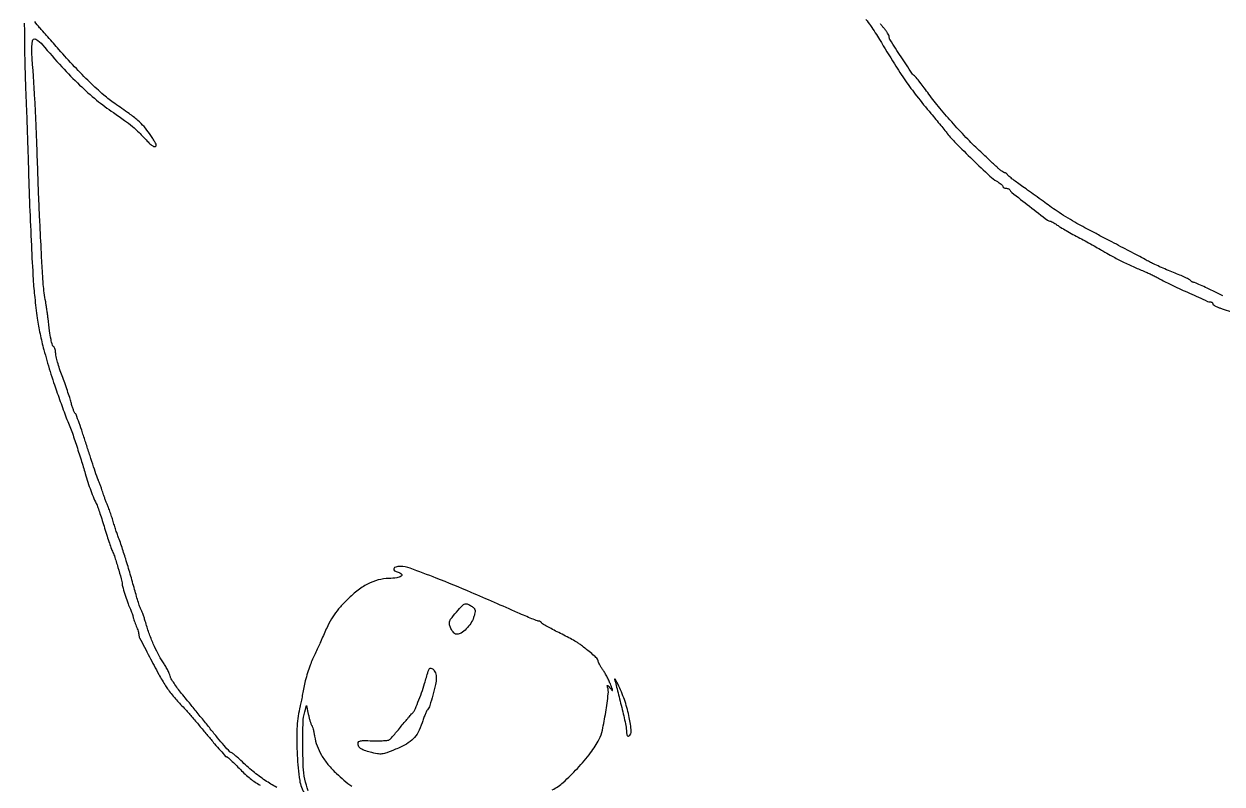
# Model space of a CAD drawing. Extents: x 3889 to 5842, y 228 to 1992.
# Drawn here: x 3921 to 4469, y 1010 to 1357 of the extents above; entities that cross this region are included whole.
import ezdxf

# ---------------------------------------------------------------- set-up
doc = ezdxf.new("R2010")
doc.units = 0

msp = doc.modelspace()

# ---------------------------------------------------------------- linework, layer by layer
for points in [[(4469.604024, 1232.847648, -0.006808), (4465.930989, 1234.587065, 0.003612), (4462.418395, 1236.278073, 0.005363), (4459.315764, 1237.7037, 0.00252), (4456.662858, 1238.872388, 0.102838), (4456.048971, 1239, -0.07853), (4455.686762, 1239.057241, -0.062486), (4455.327927, 1239.225423, -0.063325), (4455.026533, 1239.473961, -0.086454), (4454.833333, 1239.767398, 0.175786), (4454.450903, 1240.171547, 0.005622), (4452.394792, 1241.17427, 0.010243), (4449.898146, 1242.295241, 0.00686), (4447, 1243.479126, -0.005549), (4443.871895, 1244.74739, -0.005062), (4440.675, 1246.123235, -0.005068), (4437.843372, 1247.410481, -0.016363), (4436, 1248.345756, 0.002856), (4434.061073, 1249.3963, 0.000637), (4430.7375, 1251.16715, 0.000661), (4426.893752, 1253.202359, 0.000639), (4423, 1255.2511, -0.000004), (4418.779987, 1257.464667, -0.000002), (4413.940625, 1260.003182, -0.000002), (4409.243354, 1262.467221, -0.000005), (4405.5, 1264.430934, -0.011642), (4401.929035, 1266.411611, -0.007058), (4397.79375, 1268.911906, -0.007069), (4393.757643, 1271.510708, -0.012352), (4390.5, 1273.791944, 0.001689), (4387.382889, 1276.075361, 0.001123), (4383.79375, 1278.673676, 0.00113), (4380.298678, 1281.17997, 0.002209), (4377.5, 1283.158721, -0.006094), (4375.177008, 1284.828372, -0.008758), (4373.164583, 1286.367464, -0.005259), (4371.518205, 1287.701377, -0.12387), (4371.166667, 1288.180639, 0.083454), (4370.973359, 1288.493894, 0.064655), (4370.672107, 1288.759313, 0.064701), (4370.313308, 1288.938824, 0.083865), (4369.951145, 1289, -0.142557), (4369.454955, 1289.144405, -0.01633), (4368.483316, 1289.807812, -0.01865), (4367.358905, 1290.696845, -0.014179), (4366.193098, 1291.75, 0.001696), (4364.783267, 1293.089006, 0.000701), (4362.866991, 1294.891618, 0.000694), (4360.807063, 1296.818556, 0.000894), (4358.90862, 1298.583166, -0.014043), (4352.9751, 1304.396589, -0.009012), (4346.406632, 1311.454218, -0.009039), (4340.152517, 1318.680384, -0.015152), (4335.196662, 1325, 0.002459), (4333.03155, 1327.910095, 0.003618), (4331.098227, 1330.44375, 0.001718), (4329.431763, 1332.580015, 0.066694), (4329.000103, 1333, -0.085387), (4327.424591, 1334.651231, -0.002916), (4322.458501, 1342.136949, -0.00193), (4317.418831, 1349.895799, -0.144031), (4317, 1351.319597, 0.111437), (4316.859433, 1351.942469, 0.024795), (4316.339063, 1352.909906, 0.024574), (4315.611282, 1353.991684, 0.02155), (4314.75, 1355.04713, -0.017249), (4313.868764, 1356.108265, -0.018317), (4313.081125, 1357.207077, -0.018242)], [(4306.42667, 1359.220218, -0.008708), (4308.510825, 1356.360282, -0.008617), (4310.692995, 1353.136875, -0.010055), (4312.649892, 1350, 0.004629), (4319.433337, 1338.85882, 0.012487), (4324.519963, 1331.114269, 0.014323), (4329.571882, 1324.254226, 0.008013), (4336.084306, 1316.19144, -0.001009), (4338.362738, 1313.450065, -0.001063), (4340.590957, 1310.746397, -0.001015), (4342.503093, 1308.406515, -0.004793), (4343.584306, 1307.051615, 0.029624), (4347.403701, 1302.724597, 0.005243), (4355.114626, 1295.128228, 0.003895), (4363.075925, 1287.566887, 0.054625), (4366.231171, 1285.204373, -0.019548), (4367.291591, 1284.520698, -0.026637), (4368.186656, 1283.818824, -0.025683), (4368.843308, 1283.18257, -0.189682), (4369, 1282.784392, 0.175331), (4369.10829, 1282.485069, 0.092981), (4369.416146, 1282.230415, 0.073191), (4369.87468, 1282.058058, 0.053407), (4370.416667, 1282, -0.049656), (4370.983284, 1281.943589, -0.052905), (4371.515104, 1281.776645, -0.059097), (4371.936303, 1281.531022, -0.128613), (4372.166667, 1281.239641, 0.123809), (4373.069163, 1280.075637, 0.001306), (4381.190724, 1273.742482, 0.001029), (4389.444923, 1267.367663, 0.165376), (4390.526117, 1267, -0.116114), (4390.919675, 1266.907355, -0.011757), (4391.775595, 1266.455315, -0.01422), (4392.780496, 1265.855878, -0.010868), (4393.84563, 1265.145754, 0.017963), (4395.344352, 1264.176982, 0.004029), (4397.968701, 1262.639826, 0.004174), (4401.029147, 1260.914037, 0.004029), (4404.154204, 1259.218772, -0.002939), (4407.36669, 1257.485127, -0.002608), (4410.689688, 1255.643952, -0.002618), (4413.663528, 1253.955373, -0.008022), (4415.654204, 1252.768334, 0.018356), (4418.970391, 1250.882666, 0.006418), (4423.868941, 1248.409838, 0.00649), (4429.186232, 1245.895703, 0.009113), (4434, 1243.800837, -0.006975), (4435.885258, 1242.989977, -0.007657), (4437.68902, 1242.150805, -0.007079), (4439.583725, 1241.200434, -0.004582), (4441.75, 1240.049855, 0.013619), (4446.675564, 1237.54678, 0.004032), (4454.344714, 1233.984242, 0.001201), (4462.542782, 1230.279829, 0.105893), (4463.849242, 1230, -0.070628), (4464.28903, 1229.937566, -0.086232), (4464.661965, 1229.755536, -0.100226), (4464.911296, 1229.485139, -0.137126), (4465, 1229.167781, 0.23153), (4465.189435, 1228.780617, 0.03171), (4465.954687, 1228.260092, 0.031095), (4467.005055, 1227.724235, 0.021557), (4468.25, 1227.246423, -0.004902), (4475.906206, 1224.596899, -0.007029)], [(3921.512675, 1357.454591, -0.008798), (3921.692621, 1355.378195, -0.013886), (3921.79657, 1352.849358, -0.009295), (3921.78129, 1349.95359, 0.008956), (3921.757819, 1346.011335, 0.002501), (3921.86244, 1339.842617, 0.002522), (3922.05094, 1332.863769, 0.002648), (3922.307383, 1326, -0.001218), (3922.612289, 1318.420191, -0.000683), (3922.947836, 1309.20625, -0.000682), (3923.261396, 1299.897304, -0.001112), (3923.499044, 1292, 0.00254), (3924.097247, 1273.845688, 0.002607), (3924.875532, 1255.854877, 0.00238), (3925.703589, 1240.30671, 0.013325), (3926.408145, 1232, 0.007235), (3927.602276, 1222.552745, 0.01615), (3928.845236, 1215.418826, 0.015371), (3930.585063, 1208.169322, 0.005975), (3933.418375, 1198.25, 0.01012), (3935.060758, 1193.130122, 0.00308), (3937.752071, 1185.44409, 0.002463), (3940.498544, 1177.87077, 0.020499), (3941.899189, 1174.5, -0.025928), (3943.077275, 1171.57568, -0.003079), (3945.310514, 1164.947095, -0.004001), (3947.618254, 1157.762751, -0.006137), (3949.490762, 1151.5, 0.009378), (3950.713358, 1147.505436, 0.010457), (3952.044162, 1143.703182, 0.011039), (3953.452622, 1140.173447, 0.014224), (3954.908759, 1137, -0.032222), (3955.324788, 1135.999903, -0.002597), (3956.234359, 1133.296875, -0.003495), (3957.281013, 1130.05639, -0.002677), (3958.381415, 1126.5, 0.003228), (3959.486377, 1122.942763, 0.004196), (3960.546835, 1119.699589, 0.003159), (3961.474489, 1116.997786, 0.037821), (3961.916588, 1115.987962, -0.044739), (3962.820893, 1113.842201, -0.004651), (3964.440329, 1108.609416, -0.004758), (3965.959079, 1103.353797, -0.042781), (3966.402706, 1101, 0.04466), (3966.78069, 1099.035011, 0.008216), (3967.857841, 1095.499502, 0.009266), (3969.086737, 1091.919875, 0.02536), (3970.127739, 1089.457242, -0.014084), (3970.527312, 1088.568415, -0.011137), (3970.910474, 1087.586479, -0.011296), (3971.225365, 1086.658613, -0.027327), (3971.404411, 1085.957242, 0.024933), (3971.59131, 1085.21021, 0.007622), (3971.946892, 1084.101129, 0.007609), (3972.383535, 1082.869565, 0.008251), (3972.846344, 1081.6849, -0.011108), (3973.287993, 1080.53505, -0.012404), (3973.661113, 1079.407976, -0.011773), (3973.931666, 1078.435487, -0.062029), (3974, 1077.886786, 0.119199), (3974.365368, 1076.375968, 0.001583), (3978.824856, 1067.762291, 0.004946), (3983.155241, 1059.658954, 0.015779), (3986.2677, 1054.373922, 0.02031), (3987.515352, 1052.567351, 0.009183), (3989.287491, 1050.299849, 0.009075), (3991.247825, 1047.97197, 0.012263), (3993.108473, 1045.944713, -0.009987), (3995.327973, 1043.548455, -0.003146), (3998.551268, 1039.879719, -0.003141), (4002.096744, 1035.74046, -0.003478), (4005.470311, 1031.694713, 0.00385), (4008.573812, 1027.978468, 0.006099), (4011.295811, 1024.847822, 0.001913), (4013.683408, 1022.189047, 0.211903), (4014.109447, 1022, -0.184778), (4014.535483, 1021.83699, -0.003841), (4016.244759, 1020.280798, -0.008435), (4018.221379, 1018.390403, -0.005514), (4020.439396, 1016.147397, 0.030854), (4024.972989, 1012.005001, 0.046194), (4029.437979, 1009.039125, 0.032529)], [(4037.042633, 1007.985629, -0.026087), (4031.777876, 1011.156108, -0.023608), (4026.21825, 1015.307692, -0.019192), (4020.662107, 1020.25, 0.008651), (4019.113908, 1021.686734, 0.01248), (4017.69218, 1022.898437, 0.008226), (4016.475385, 1023.851412, 0.16342), (4016.032905, 1024, -0.215201), (4015.572699, 1024.207693, -0.001896), (4012.989781, 1027.157812, -0.006101), (4010.047205, 1030.629205, -0.003847), (4006.692726, 1034.75, 0.000761), (4003.060187, 1039.269043, 0.000677), (3999.268964, 1043.957812, 0.000679), (3995.846769, 1048.166789, 0.002094), (3993.51695, 1051, -0.013456), (3991.72447, 1053.283625, -0.014666), (3990.110229, 1055.596989, -0.01424), (3988.84755, 1057.649864, -0.067293), (3988.32515, 1058.925921, 0.042071), (3987.900811, 1060.132103, 0.013656), (3987.078403, 1061.835989, 0.013505), (3986.05691, 1063.688153, 0.014794), (3984.965968, 1065.425921, -0.027978), (3982.783383, 1069.11502, -0.017582), (3980.634482, 1073.642609, -0.016483), (3978.644062, 1078.69896, -0.015315), (3976.937643, 1084, 0.00757), (3976.389982, 1085.796232, 0.009027), (3975.817652, 1087.471875, 0.00799), (3975.288572, 1088.864103, 0.056652), (3974.947487, 1089.5, -0.069825), (3974.583764, 1090.223029, -0.004137), (3973.814727, 1092.55625, -0.006169), (3972.953408, 1095.362739, -0.004506), (3972.063394, 1098.5, 0.003889), (3970.086853, 1105.500086, 0.003924), (3968.007337, 1112.447827, 0.003502), (3966.115546, 1118.442773, 0.021172), (3964.982163, 1121.5, -0.015434), (3964.554708, 1122.613666, -0.003506), (3963.901935, 1124.528125, -0.003627), (3963.180317, 1126.747656, -0.003518), (3962.483455, 1129, 0.005694), (3961.752803, 1131.325659, 0.004831), (3960.92942, 1133.765625, 0.004874), (3960.136215, 1135.973735, 0.013631), (3959.523282, 1137.5, -0.008364), (3958.972414, 1138.830998, -0.005795), (3958.392355, 1140.353125, -0.005845), (3957.86905, 1141.828665, -0.011951), (3957.5, 1143, 0.011246), (3957.132754, 1144.171369, 0.005513), (3956.615242, 1145.646875, 0.005467), (3956.043537, 1147.169018, 0.007909), (3955.502581, 1148.5, -0.017364), (3954.783262, 1150.370458, -0.002055), (3953.3479, 1154.584375, -0.002455), (3951.686119, 1159.611124, -0.002011), (3949.957861, 1165, 0.003664), (3948.267822, 1170.210399, 0.005674), (3946.724801, 1174.68125, 0.002044), (3945.341712, 1178.496693, 0.157555), (3944.947539, 1179, -0.141017), (3944.599626, 1179.415796, -0.012906), (3944.080923, 1180.675, -0.015881), (3943.539316, 1182.239982, -0.011779), (3943.037289, 1184, 0.012877), (3942.389347, 1186.252799, 0.004554), (3941.34939, 1189.445211, 0.004516), (3940.142794, 1192.933027, 0.005294), (3938.933798, 1196.21774, -0.009678), (3937.810611, 1199.353867, -0.011064), (3936.861803, 1202.394909, -0.010273), (3936.169161, 1205.00116, -0.059875), (3936, 1206.408723, 0.032986), (3935.934826, 1207.395553, 0.038282), (3935.740145, 1208.31605, 0.041802), (3935.456193, 1209.051401, 0.142238), (3935.115388, 1209.428686, -0.189957), (3934.48585, 1210.271086, -0.017218), (3933.870811, 1212.875483, -0.015662), (3933.226275, 1216.718936, -0.004935), (3932.500088, 1222.5, 0.004241), (3932.278249, 1224.286074, 0.002729), (3931.992201, 1226.353125, 0.002743), (3931.690185, 1228.372554, 0.005154), (3931.420448, 1230, -0.009268), (3930.759507, 1234.201749, -0.0127), (3930.331347, 1238.005534, -0.007635), (3929.970668, 1243.046885, -0.001354), (3929.464973, 1252.5, -0.000384), (3928.753653, 1266.723536, -0.001705), (3928.370563, 1275.083543, -0.001794), (3928.053517, 1283.251812, -0.000457), (3927.599011, 1296.5, 0.00111), (3927.321663, 1304.287506, 0.001153), (3927.013041, 1311.975, 0.001109), (3926.715957, 1318.624513, 0.005022), (3926.495164, 1322.5, -0.001734), (3925.13602, 1343.879672, -0.049626), (3925.351937, 1349.391555, -0.530002), (3926.908375, 1350.158336, -0.089341), (3929.987978, 1347.589706, 0.010822), (3938.832552, 1337.48619, 0.016733), (3946.942146, 1329.192254, 0.019031), (3954.672719, 1322.34174, 0.023855), (3962.358431, 1316.627072, -0.00746), (3967.504897, 1313.056275, -0.019616), (3971.050617, 1310.300318, -0.021623), (3974.16897, 1307.434703, -0.010937), (3977.85496, 1303.57589, 0.027655), (3979.454145, 1302.010006, 0.075264), (3980.785432, 1301.157941, 0.205689), (3981.610677, 1301.146906, 0.303442), (3982, 1301.729349, 0.127849), (3981.878997, 1302.194841, 0.006395), (3981.087653, 1303.572393, 0.00994), (3980.084014, 1305.194427, 0.007), (3978.894139, 1306.979349, 0.030787), (3976.390827, 1310.181446, 0.033161), (3973.570642, 1312.9681, 0.022466), (3969.586893, 1316.112561, 0.006074), (3963, 1320.727286, -0.030199), (3957.952042, 1324.639806, -0.012455), (3951.589283, 1330.503966, -0.011493), (3944.594682, 1337.599136, -0.009633), (3937.5, 1345.431633, 0.001018), (3934.995063, 1348.294703, 0.000961), (3932.43022, 1351.202938, 0.000954), (3930.148861, 1353.769849, 0.003356), (3928.666707, 1355.408846, -0.032706), (3926.400066, 1358.231886, -0.05864)], [(4163, 1006.841187, 0.067718), (4168.036341, 1010.290078, 0.021854), (4174.484021, 1016.660641, 0.022432), (4180.536922, 1023.805382, 0.045838), (4184.475968, 1030, 0.067737), (4185.936841, 1034.136334, 0.011597), (4187.44143, 1042.3559, 0.009258), (4188.612097, 1050.703167, 0.112879), (4188.279192, 1053.893041, -0.039362), (4188.119248, 1054.51915, -0.572647), (4188.26004, 1054.638242, -0.125792), (4188.6199, 1054.398179, -0.009394), (4189.397291, 1053.5, 0.007546), (4190.426685, 1052.301739, 0.657949), (4190.595528, 1052.357302, 0.114987), (4190.529815, 1052.823688, 0.00186), (4189.558614, 1055.308006, 0.016745), (4188.834969, 1056.973551, 0.011147), (4187.900314, 1058.83353, 0.011229), (4186.911524, 1060.599584, 0.021483), (4186.02679, 1061.962377, -0.015311), (4185.250816, 1063.125949, -0.018326), (4184.59537, 1064.26835, -0.01729), (4184.117135, 1065.259218, -0.104146), (4184, 1065.815477, 0.186071), (4183.663882, 1066.687402, 0.023338), (4182.210286, 1068.149341, 0.017677), (4179.820861, 1070.18756, 0.004686), (4175.864117, 1073.268064, 0.029553), (4174.512852, 1074.178812, 0.006069), (4172.018571, 1075.613016, 0.006367), (4169.074811, 1077.209595, 0.005949), (4166.024346, 1078.768064, -0.005815), (4163.116876, 1080.252496, -0.008669), (4160.61236, 1081.624056, -0.004497), (4158.537795, 1082.832222, -0.155286), (4158.166667, 1083.25, 0.090337), (4157.971109, 1083.536824, 0.062908), (4157.662381, 1083.779687, 0.061243), (4157.29286, 1083.944072, 0.074195), (4156.918035, 1084, -0.092804), (4156.282893, 1084.118912, -0.002645), (4153.700891, 1085.136588, -0.005286), (4150.671046, 1086.386655, -0.003602), (4147.251369, 1087.869234, 0.003059), (4125.906649, 1097.150655, 0.007387), (4109.983491, 1103.682515, 0.006422), (4098.051305, 1108.196447, 0.087426), (4093.490798, 1109, 0.057246), (4091.453692, 1108.766001, 0.252297), (4090.577863, 1107.993159, 0.357668), (4090.889527, 1107.093464, 0.076257), (4092.532318, 1106.402533, -0.124818), (4094.079711, 1105.568691, -0.486013), (4094.008497, 1104.640876, -0.113297), (4091.895, 1103.836238, -0.029975), (4088.269652, 1103.552131, 0.062778), (4083.423655, 1102.851096, 0.053067), (4078.60184, 1100.952587, 0.046504), (4073.736112, 1097.805799, 0.030602), (4068.755894, 1093.365071, 0.020516), (4065.29558, 1089.578358, 0.033256), (4062.717274, 1086.063424, 0.029), (4060.401812, 1081.908387, 0.011723), (4057.713693, 1076, -0.003814), (4056.952278, 1074.25368, -0.001401), (4055.851057, 1071.798231, -0.001388), (4054.632931, 1069.122187, -0.001665), (4053.471282, 1066.610998, 0.021759), (4052.324039, 1063.844396, 0.011882), (4051.147826, 1060.363035, 0.011821), (4050.11859, 1056.762279, 0.018401), (4049.420597, 1053.610998, -0.001768), (4048.877667, 1050.705219, -0.001865), (4048.323554, 1047.854481, -0.001781), (4047.827874, 1045.400062, -0.008435), (4047.515225, 1044, 0.050734), (4046.269127, 1034.839188, 0.022808), (4046.412487, 1022.685331, 0.020214), (4047.548181, 1011.113093, 0.110899), (4049.740724, 1005.272953, -0.003598)], [(4051.373676, 1006.422776, -0.020913), (4049.946401, 1011.739169, -0.045147), (4049.197711, 1017.455617, -0.009282), (4048.979493, 1027.634533, -0.008205), (4049.117226, 1037.807745, -0.063405), (4049.858048, 1042.5), (4050.731214, 1045.5), (4051.495997, 1041.5, 0.011895), (4051.842574, 1039.895271, 0.013644), (4052.251471, 1038.38125, 0.012814), (4052.664193, 1037.121887, 0.072695), (4052.99387, 1036.5, -0.079928), (4053.315646, 1035.871333, -0.013582), (4053.697211, 1034.57566, -0.014526), (4054.063115, 1033.014211, -0.012483), (4054.358778, 1031.353311, 0.05059), (4055.488695, 1026.970247, 0.044523), (4057.511402, 1022.700153, 0.040375), (4060.467974, 1018.488564, 0.028923), (4064.394118, 1014.279275, 0.033388), (4071.339909, 1008.480883, 0.046679)]]:
    msp.add_lwpolyline(points, format="xyb")
for points in [[(4126.44138, 1090.666523, -0.059416), (4127.37782, 1089.794028, -0.145651), (4127.751709, 1088.940266, -0.094266), (4127.67699, 1087.78294, -0.016583), (4127.060118, 1085.68216, -0.066059), (4125.760338, 1082.99622, -0.050371), (4123.695655, 1080.46009, -0.052747), (4121.388942, 1078.589167, -0.14502), (4119.400325, 1078, -0.189192), (4118.304681, 1078.429963, -0.061418), (4117.163033, 1079.784856, -0.05822), (4116.293127, 1081.535375, -0.086437), (4116, 1083.218329, -0.163023), (4116.560192, 1084.890809, -0.016554), (4119.228848, 1088.194211, -0.015435), (4122.112397, 1091.330212, -0.193481), (4123.55887, 1091.96614, -0.087159), (4124.088515, 1091.890469, -0.026952), (4124.842392, 1091.598345, -0.026046), (4125.665443, 1091.174394, -0.025916)], [(4110, 1058.059057, -0.054737), (4109.673395, 1055.084569, -0.012838), (4108.459263, 1050.216129, -0.010693), (4107.021505, 1045.423705, -0.092758), (4105.962656, 1043.475481, 0.063548), (4105.547271, 1042.806848, 0.008591), (4104.884936, 1041.290367, 0.009791), (4104.162665, 1039.455586, 0.008111), (4103.463959, 1037.475481, -0.038623), (4101.642349, 1033.169487, -0.077275), (4099.465458, 1030.194216, -0.069508), (4096.329943, 1027.829824, -0.026364), (4091.393521, 1025.417246, -0.010594), (4087.378801, 1023.810506, -0.061956), (4085.171765, 1023.280344, -0.074341), (4083.078325, 1023.356611, -0.018949), (4079.75773, 1024.10864, -0.017458), (4077.214637, 1024.882855, -0.054834), (4075.601852, 1025.642116, -0.088452), (4074.649312, 1026.487722, -0.131996), (4074.211987, 1027.505373, -0.13692), (4074.350797, 1028.577597, -0.228854), (4075.020794, 1029.165168, -0.068376), (4076.620671, 1029.379946, -0.005855), (4080.763991, 1029.318614, 0.009574), (4083.45405, 1029.298804, 0.013055), (4085.877264, 1029.390668, 0.009896), (4087.874427, 1029.558405, 0.128912), (4088.565751, 1029.818614, 0.054414), (4089.141744, 1030.329043, 0.003947), (4090.558781, 1031.915468, 0.005487), (4092.216826, 1033.843735, 0.004123), (4094, 1036, -0.002488), (4095.76082, 1038.143462, -0.003529), (4097.350043, 1040.03125, -0.002016), (4098.707786, 1041.608236, -0.050354), (4099.123862, 1042, 0.124343), (4100.004909, 1043.11507, 0.008267), (4101.624776, 1046.896339, 0.012483), (4103.266917, 1051.216536, 0.013527), (4104.644815, 1055.5, -0.00181), (4106.296544, 1061.079939, -0.06156), (4106.851745, 1062.342195, -0.35663), (4107.483772, 1062.571696, -0.089211), (4108.511833, 1061.990179, -0.085617), (4109.082415, 1061.322651, -0.043665), (4109.562851, 1060.325946, -0.041688), (4109.890042, 1059.181905, -0.048847)], [(4191.528569, 1057.403607, 0.001932), (4191.851661, 1056.094219, 0.000205), (4192.61674, 1053.049616, 0.000253), (4193.531235, 1049.424486, 0.000204), (4194.518635, 1045.525382, -0.005421), (4195.46875, 1041.601933, -0.006574), (4196.271099, 1037.902918, -0.005633), (4196.869189, 1034.779328, -0.044509), (4197, 1033.312758, 0.038349), (4197.069464, 1032.40841, 0.087922), (4197.289284, 1031.763943, 0.16937), (4197.617321, 1031.469706, 0.241844), (4198, 1031.5, 0.283121), (4199.112102, 1033.714382, 0.027444), (4198.228927, 1039.925019, 0.031121), (4196.304932, 1047.205721, 0.029881), (4193.471153, 1054.294004, 0.006764), (4192.557704, 1056.167775, 0.022821), (4191.889364, 1057.354923, 0.205448), (4191.645205, 1057.524538, 0.549796)]]:
    msp.add_lwpolyline(points, format="xyb", close=True)

doc.saveas('drawing.dxf')
